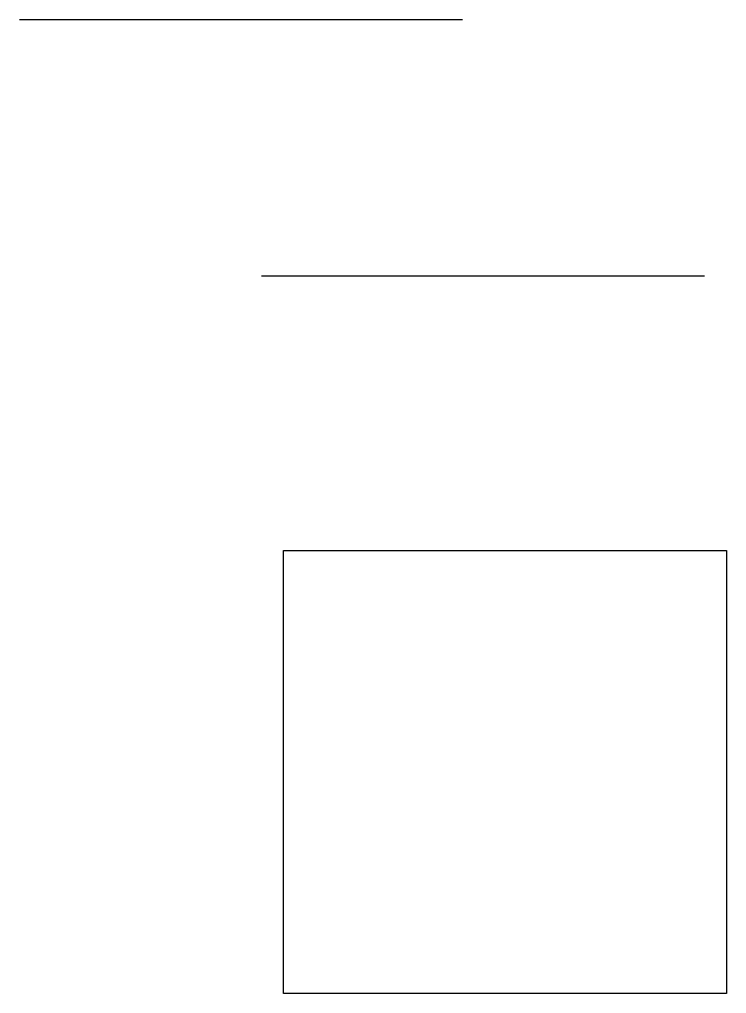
# Model space of a CAD drawing. Header units: millimetres. Extents: x 60968 to 61056, y 27929 to 28050.
import ezdxf

# ---------------------------------------------------------------- set-up
doc = ezdxf.new("R2010")
doc.units = ezdxf.units.MM

msp = doc.modelspace()

# ---------------------------------------------------------------- linework, layer by layer
at = {"color": 32, "true_color": 0xcd6928}
msp.add_line((60967.75, 28049.5), (61022.75, 28049.5), dxfattribs=at)
at = {"color": 242, "true_color": 0xcd2027}
msp.add_line((60997.8, 28017.69), (61052.8, 28017.69), dxfattribs=at)
for p, q in [((61000.54, 27983.62), (61055.54, 27983.62)), ((61000.54, 27928.62), (61000.54, 27983.62)), ((61055.54, 27983.62), (61055.54, 27928.62)), ((61055.54, 27928.62), (61000.54, 27928.62))]:
    msp.add_line(p, q)

doc.saveas('drawing.dxf')
